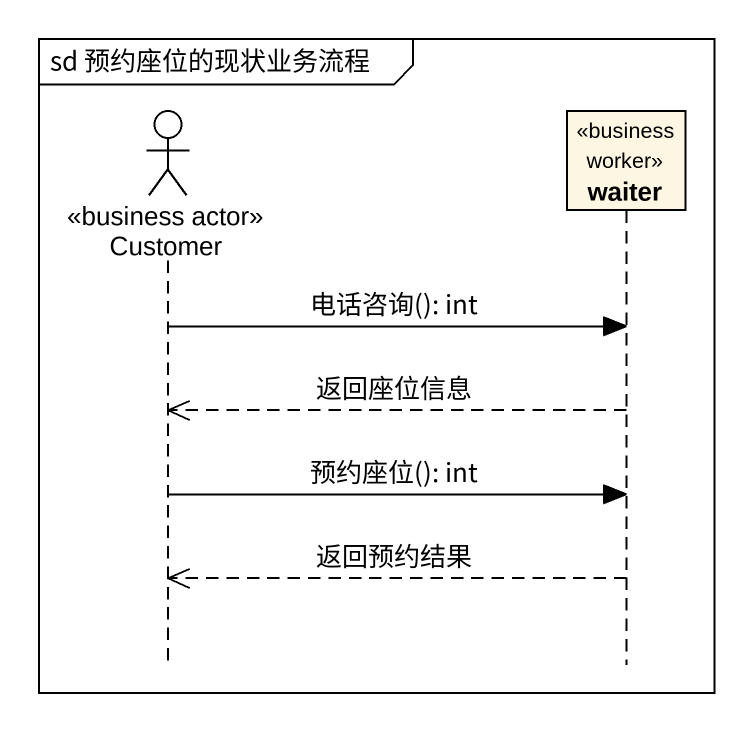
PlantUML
@startuml
mainframe sd 预约座位的现状业务流程
hide footbox
actor Customer <<business actor>>
participant waiter <<business worker>>

Customer -> waiter : 电话咨询(): int
waiter -->> Customer : 返回座位信息
Customer -> waiter : 预约座位(): int
waiter -->> Customer : 返回预约结果
@enduml
